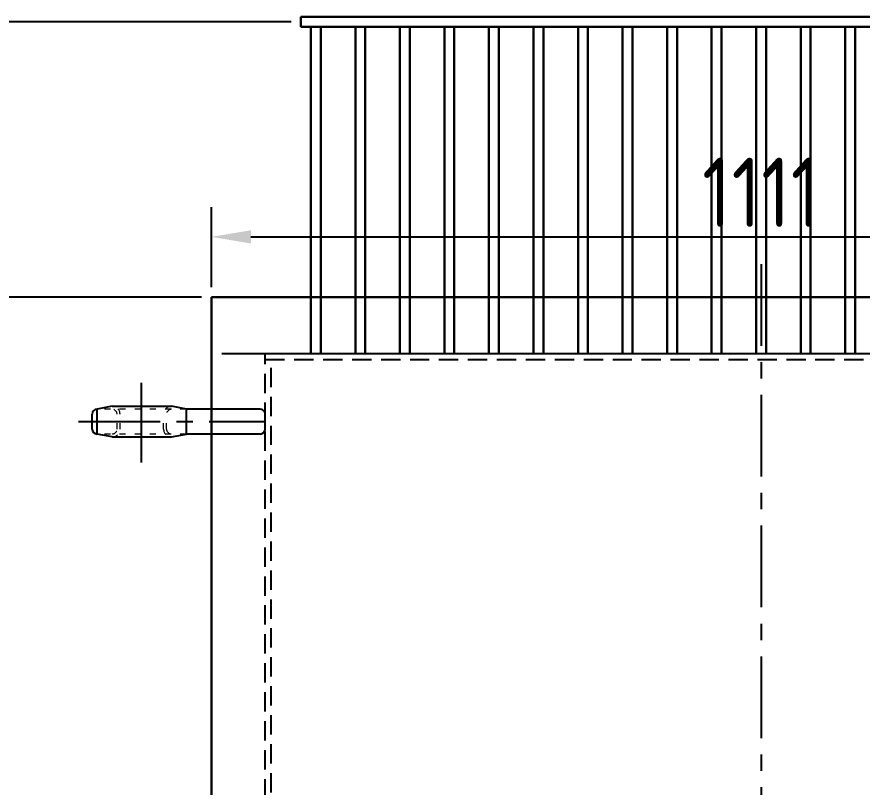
# Model space of a CAD drawing. Header units: millimetres. Extents: x 70841 to 133731, y -170061 to -164340.
# Drawn here: x 127079 to 127933, y -168244 to -167465 of the extents above; entities that cross this region are included whole.
import ezdxf

# ---------------------------------------------------------------- set-up
doc = ezdxf.new("R2010")
doc.units = ezdxf.units.MM
doc.header["$LTSCALE"] = 13
for name, pattern in [('ACAD_ISO03W100', [1.18, 0.47, -0.71]), ('CENTERX2', [101.6, 63.5, -12.7, 12.7, -12.7]), ('DASHED', [0.75, 0.5, -0.25])]:
    doc.linetypes.add(name, pattern=pattern)
for name, color, linetype in [('1', 4, 'Continuous'), ('粗实线', 4, 'Continuous'), ('铁心虚线', 1, 'DASHED')]:
    doc.layers.add(name, color=color, linetype=linetype)
doc.layers.add('标注、文本', color=3, linetype='Continuous', lineweight=25)
doc.styles.get("Standard").update_dxf_attribs({"font": 'gbenor.shx', "bigfont": 'gbcbig.shx'})
doc.dimstyles.new('1-15', dxfattribs={"dimscale": 20, "dimtxt": 3.5, "dimasz": 2, "dimexe": 1.5, "dimexo": 0.5, "dimgap": 0.5, "dimtad": 1, "dimtoh": 1, "dimdec": 1, "dimdsep": 46, "dimtxsty": 'Standard', "dimcen": 2.5, "dimclrd": 3, "dimclre": 3, "dimclrt": 3, "dimadec": 0, "dimazin": 2, "dimtfac": 1, "dimtdec": 1, "dimtmove": 0, "dimatfit": 2, "dimfxl": 1, "dimarcsym": 0})

# ---------------------------------------------------------------- blocks, each defined once
blk = doc.blocks.new('*D1752')
at = {"layer": 'Defpoints', "color": 0, "transparency": 16777216}
for p in [(127275.27, -167748.39), (126856.66, -169066.39), (127275.27, -169066.39)]:
    blk.add_point(p, dxfattribs=at)
at = {"layer": '标注、文本', "color": 3, "lineweight": -2, "transparency": 16777216}
for p, q in [((127265.27, -167748.39), (126826.66, -167748.39)), ((126856.66, -167788.39), (126856.66, -169026.39)), ((127265.27, -169066.39), (126826.66, -169066.39))]:
    blk.add_line(p, q, dxfattribs=at)
at = {"layer": '标注、文本', "color": 3, "transparency": 16777216}
for points in [[(126849.99, -167788.39), (126863.33, -167788.39), (126856.66, -167748.39)], [(126849.99, -169026.39), (126863.33, -169026.39), (126856.66, -169066.39)]]:
    blk.add_solid(points, dxfattribs=at)
at = {"layer": '标注、文本', "color": 3, "transparency": 16777216, "insert": (126811.66, -168407.39), "char_height": 70, "attachment_point": 5, "rotation": 90}
blk.add_mtext('1318', dxfattribs=at)
blk = doc.blocks.new('*D1753')
at = {"layer": 'Defpoints', "color": 0, "transparency": 16777216}
for p in [(128386.27, -167687.63), (127275.27, -167748.39), (128386.27, -167748.39)]:
    blk.add_point(p, dxfattribs=at)
at = {"layer": '标注、文本', "color": 3, "lineweight": -2, "transparency": 16777216}
for p, q in [((127275.27, -167738.39), (127275.27, -167657.63)), ((128386.27, -167738.39), (128386.27, -167657.63)), ((127315.27, -167687.63), (128346.27, -167687.63))]:
    blk.add_line(p, q, dxfattribs=at)
at = {"layer": '标注、文本', "color": 3, "transparency": 16777216}
for points in [[(127315.27, -167680.96), (127315.27, -167694.29), (127275.27, -167687.63)], [(128346.27, -167680.96), (128346.27, -167694.29), (128386.27, -167687.63)]]:
    blk.add_solid(points, dxfattribs=at)
at = {"layer": '标注、文本', "color": 3, "transparency": 16777216, "insert": (127830.77, -167642.63), "char_height": 70, "attachment_point": 5}
blk.add_mtext('1111', dxfattribs=at)
blk = doc.blocks.new('*D1766')
at = {"layer": 'Defpoints', "color": 0, "transparency": 16777216}
for p in [(126713.88, -167470.39), (127365.77, -167470.39), (127110.77, -169066.39)]:
    blk.add_point(p, dxfattribs=at)
at = {"layer": '标注、文本', "color": 3, "lineweight": -2, "transparency": 16777216}
for p, q in [((127355.77, -167470.39), (126683.88, -167470.39)), ((126713.88, -169026.39), (126713.88, -167510.39)), ((127100.77, -169066.39), (126683.88, -169066.39))]:
    blk.add_line(p, q, dxfattribs=at)
at = {"layer": '标注、文本', "color": 3, "transparency": 16777216}
for points in [[(126707.21, -167510.39), (126720.54, -167510.39), (126713.88, -167470.39)], [(126707.21, -169026.39), (126720.54, -169026.39), (126713.88, -169066.39)]]:
    blk.add_solid(points, dxfattribs=at)
at = {"layer": '标注、文本', "color": 3, "transparency": 16777216, "insert": (126668.88, -168268.39), "char_height": 70, "attachment_point": 5, "rotation": 90}
blk.add_mtext('1596', dxfattribs=at)

msp = doc.modelspace()

# ---------------------------------------------------------------- linework, layer by layer
at = {"layer": '1', "color": 1, "linetype": 'CENTERX2', "lineweight": -3, "ltscale": 0.1}
for p, q in [((127830.768, -167715.209), (127830.768, -169154.729)), ((127204.777, -167915.651), (127204.777, -167834.959)), ((127141.156, -167874.316), (127329.768, -167874.316))]:
    msp.add_line(p, q, dxfattribs=at)
at = {"layer": '标注、文本'}
for p, q in [((127285.768, -167805.39), (128375.768, -167805.39)), ((127175.027, -167858.816), (127160.027, -167861.816)), ((127175.027, -167858.816), (127235.027, -167858.816)), ((127250.027, -167861.816), (127235.027, -167858.816)), ((127154.786, -167881.816), (127154.786, -167866.816)), ((127160.027, -167886.816), (127160.027, -167861.816)), ((127324.768, -167861.816), (127250.027, -167861.816)), ((127250.027, -167886.816), (127250.027, -167861.816)), ((127329.768, -167881.816), (127329.768, -167866.816)), ((127175.027, -167889.816), (127160.027, -167886.816)), ((127175.027, -167889.816), (127235.027, -167889.816)), ((127235.027, -167889.816), (127250.027, -167886.816)), ((127324.768, -167886.816), (127250.027, -167886.816))]:
    msp.add_line(p, q, dxfattribs=at)
at = {"layer": '标注、文本', "color": 2, "linetype": 'ACAD_ISO03W100', "lineweight": 18}
for p, q in [((127250.027, -167861.816), (127159.786, -167861.816)), ((127180.027, -167881.816), (127180.027, -167866.816)), ((127183.027, -167881.816), (127183.027, -167866.816)), ((127227.027, -167881.816), (127227.027, -167866.816)), ((127230.027, -167881.816), (127230.027, -167866.816)), ((127250.027, -167886.816), (127159.786, -167886.816))]:
    msp.add_line(p, q, dxfattribs=at)
for centre, radius, start, end in [((127175.027, -167866.816), 8, 0, 90), ((127235.027, -167866.816), 8, 90, 180), ((127175.027, -167866.816), 5, 0, 90), ((127235.027, -167866.816), 5, 90, 180), ((127175.027, -167881.816), 5, 270, 0), ((127175.027, -167881.816), 8, 270, 0), ((127235.027, -167881.816), 8, 180, 270), ((127235.027, -167881.816), 5, 180, 270)]:
    msp.add_arc(centre, radius, start, end, dxfattribs=at)
at = {"layer": '标注、文本'}
for centre, start, end in [((127159.786, -167866.816), 90, 180), ((127324.768, -167866.816), 0, 90), ((127159.786, -167881.816), 180, 270), ((127324.768, -167881.816), 270, 0)]:
    msp.add_arc(centre, 5, start, end, dxfattribs=at)
at = {"layer": '粗实线', "lineweight": 30}
for p, q in [((127365.768, -167465.39), (128295.768, -167465.39)), ((127365.768, -167465.39), (127365.768, -167475.39)), ((127365.768, -167475.39), (128295.768, -167475.39)), ((127375.768, -167475.39), (127375.768, -167805.39)), ((127385.768, -167475.39), (127385.768, -167805.39)), ((127420.768, -167475.39), (127420.768, -167805.39)), ((127430.768, -167475.39), (127430.768, -167805.39)), ((127465.768, -167475.39), (127465.768, -167805.39)), ((127475.768, -167475.39), (127475.768, -167805.39)), ((127510.768, -167475.39), (127510.768, -167805.39)), ((127520.768, -167475.39), (127520.768, -167805.39)), ((127555.768, -167475.39), (127555.768, -167805.39)), ((127565.768, -167475.39), (127565.768, -167805.39)), ((127600.768, -167475.39), (127600.768, -167805.39)), ((127610.768, -167475.39), (127610.768, -167805.39)), ((127645.768, -167475.39), (127645.768, -167805.39)), ((127655.768, -167475.39), (127655.768, -167805.39)), ((127690.768, -167475.39), (127690.768, -167805.39)), ((127700.768, -167475.39), (127700.768, -167805.39)), ((127735.768, -167475.39), (127735.768, -167805.39)), ((127745.768, -167475.39), (127745.768, -167805.39)), ((127780.768, -167475.39), (127780.768, -167805.39)), ((127790.768, -167475.39), (127790.768, -167805.39)), ((127825.768, -167475.39), (127825.768, -167805.39)), ((127835.768, -167475.39), (127835.768, -167805.39)), ((127870.768, -167475.39), (127870.768, -167805.39)), ((127880.768, -167475.39), (127880.768, -167805.39)), ((127915.768, -167475.39), (127915.768, -167805.39)), ((127925.768, -167475.39), (127925.768, -167805.39)), ((127275.268, -167748.39), (127275.268, -168541.39)), ((127275.268, -167748.39), (128386.268, -167748.39))]:
    msp.add_line(p, q, dxfattribs=at)
at = {"layer": '铁心虚线', "color": 6, "ltscale": 3}
for p, q in [((127329.768, -167805.39), (128331.768, -167805.39)), ((127329.768, -168547.39), (127329.768, -167805.39)), ((127329.768, -167811.39), (128331.768, -167811.39)), ((127335.768, -168541.39), (127335.768, -167811.39))]:
    msp.add_line(p, q, dxfattribs=at)

# ---------------------------------------------------------------- dimensions: what is measured, and where the dimension line sits
at = {"layer": '标注、文本'}
for base, p1, p2, picture, middle in [((126713.876, -167470.39), (127110.768, -169066.39), (127365.768, -167470.39), '*D1766', (126668.876, -168268.39)), ((126856.662, -169066.39), (127275.268, -167748.39), (127275.268, -169066.39), '*D1752', (126811.662, -168407.39))]:
    dim = msp.add_linear_dim(base=base, p1=p1, p2=p2, angle=90, dimstyle='1-15', dxfattribs=at)
    dim.commit()
    dim.dimension.update_dxf_attribs({"geometry": picture, "text_midpoint": middle})
dim = msp.add_linear_dim(base=(128386.268, -167687.626), p1=(127275.268, -167748.39), p2=(128386.268, -167748.39), dimstyle='1-15', dxfattribs=at)
dim.commit()
dim.dimension.update_dxf_attribs({"geometry": '*D1753', "text_midpoint": (127830.768, -167642.626)})

doc.saveas('drawing.dxf')
